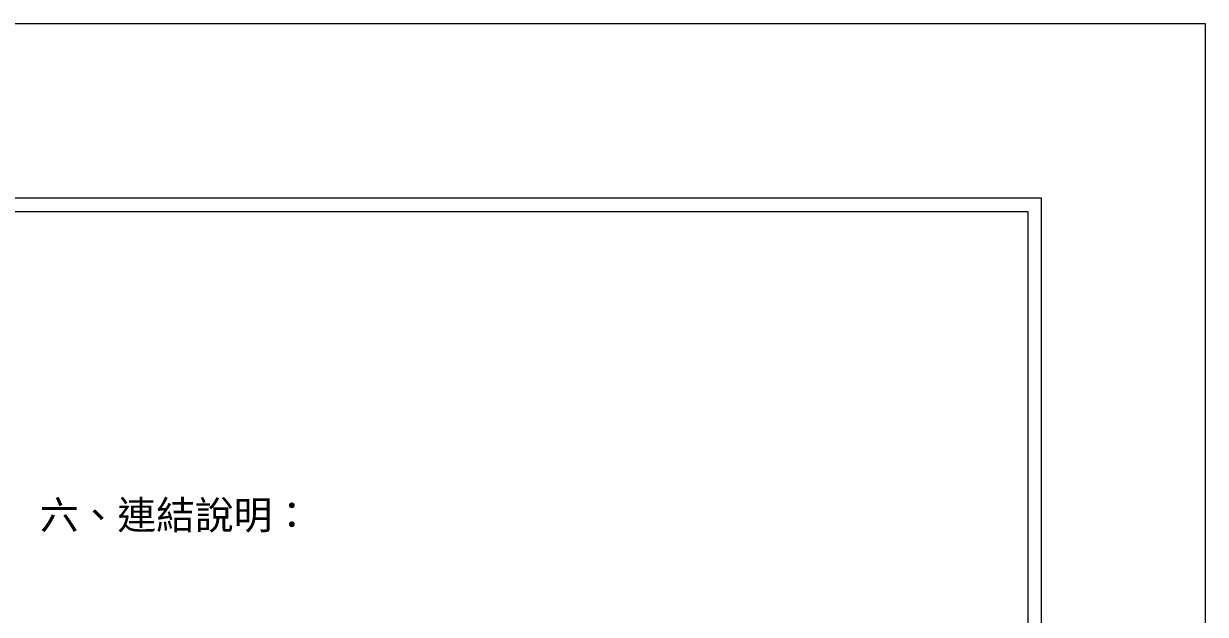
# Model space of a CAD drawing. Header units: millimetres. Extents: x 4664 to 8864, y -38 to 2932.
# Drawn here: x 7616 to 8864, y 2307 to 2932 of the extents above; entities that cross this region are included whole.
import ezdxf

# ---------------------------------------------------------------- set-up
doc = ezdxf.new("R2010")
doc.units = ezdxf.units.MM
doc.styles.add('微軟正黑體-30', font='Microsoft JhengHei.ttf', dxfattribs={"height": 30})

msp = doc.modelspace()

# ---------------------------------------------------------------- linework, layer by layer
at = {"lineweight": 5}
for p, q in [((4663.8, 2931.8, 163.2), (8863.8, 2931.8, 163.2)), ((8863.8, 2931.8, 163.2), (8863.8, -38.2, 163.2)), ((8676.8, 2733, 163.2), (4850.9, 2733, 163.2)), ((8676.8, 161.5, 163.2), (8676.8, 2733, 163.2))]:
    msp.add_line(p, q, dxfattribs=at)
at = {"color": 4, "lineweight": 5}
for p, q in [((8691, 2747.2, 163.2), (4836.7, 2747.2, 163.2)), ((8691, 147.3, 163.2), (8691, 2747.2, 163.2))]:
    msp.add_line(p, q, dxfattribs=at)

# ---------------------------------------------------------------- texts
at = {"lineweight": 5, "insert": (7633.3, 2410.6), "char_height": 30, "width": 283.31, "attachment_point": 4, "style": '微軟正黑體-30'}
msp.add_mtext('六、連結說明：', dxfattribs=at)

doc.saveas('drawing.dxf')
